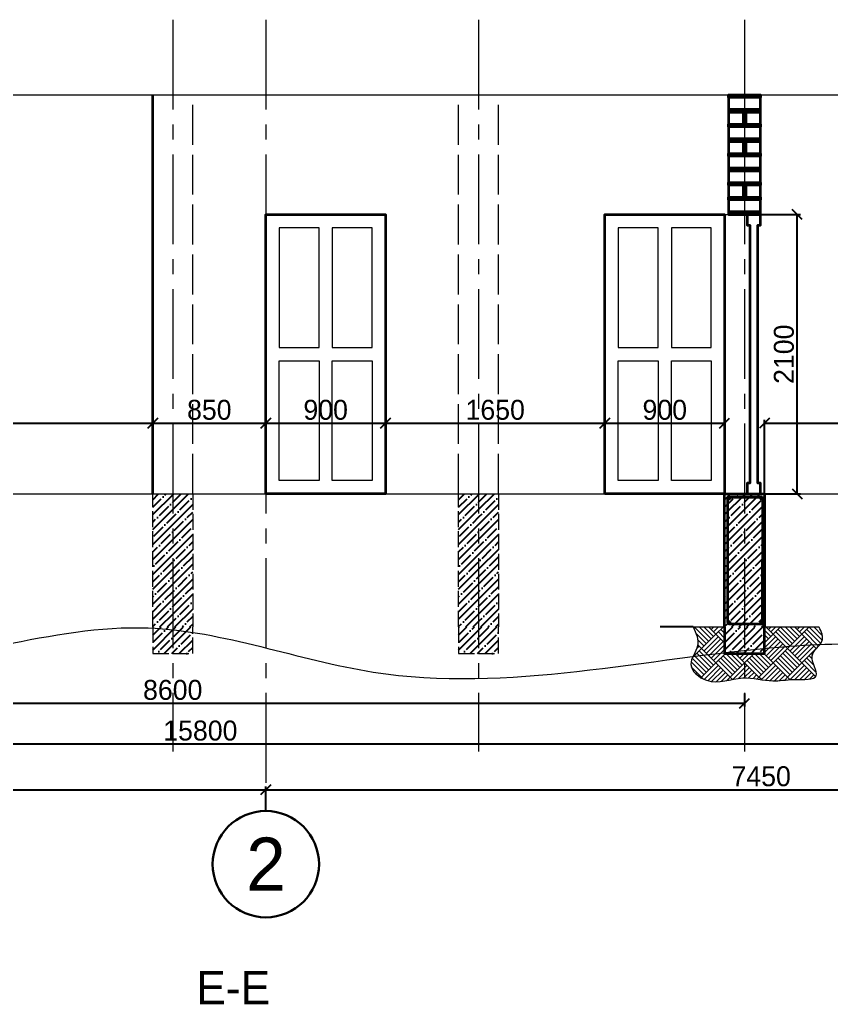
# Model space of a CAD drawing. Header units: millimetres. Extents: x -34189 to 187811, y -74450 to -44144.
# Drawn here: x 111330 to 117433, y -55671 to -48268 of the extents above; entities that cross this region are included whole.
import ezdxf
from ezdxf.enums import TextEntityAlignment as Align

# ---------------------------------------------------------------- set-up
doc = ezdxf.new("R2010")
doc.units = ezdxf.units.MM
doc.linetypes.add('ACAD_ISO02W100', pattern=[15, 12, -3])
doc.linetypes.add('CENTER2', pattern=[1.125, 0.75, -0.125, 0.125, -0.125])
doc.layers.add('ahsap', color=222, linetype='Continuous', lineweight=13)
doc.layers.add('AKS', color=252, linetype='CENTER2')
doc.dimstyles.new('ISO-25', dxfattribs={"dimtxt": 100, "dimasz": 2.5, "dimexe": 1.25, "dimexo": 0.625, "dimtad": 1, "dimdec": 0, "dimtxsty": 'Standard', "dimcen": 2.5, "dimadec": 0, "dimazin": 0, "dimtfac": 1, "dimtdec": 0, "dimtmove": 0, "dimatfit": 3, "dimfxl": 0, "dimarcsym": 0})
pattern_1 = [(45, (-151877.82, -59475.04), (-56.1266, 56.1266), []), (45, (-151821.696, -59475.04), (-56.1266, 56.1266), [99.21875, -19.84375, 0, -19.84375])]
pattern_2 = [(45, (-147577.82, -59475.04), (-56.1266, 56.1266), []), (45, (-147521.696, -59475.04), (-56.1266, 56.1266), [99.21875, -19.84375, 0, -19.84375])]
pattern_3 = [(45, (-149577.82, -59475.04), (-56.1266, 56.1266), []), (45, (-149521.696, -59475.04), (-56.1266, 56.1266), [99.21875, -19.84375, 0, -19.84375])]

# ---------------------------------------------------------------- blocks, each defined once
blk = doc.blocks.new('_Oblique')
at = {"color": 0, "linetype": 'ByBlock', "lineweight": -2}
blk.add_line((-0.5, -0.5), (0.5, 0.5), dxfattribs=at)
blk = doc.blocks.new('*D334')
at = {"layer": 'ahsap', "color": 0, "lineweight": -2}
for p, q in [((104831, -54212.6), (104831, -54032.4)), ((113181, -54212.6), (113181, -54032.4)), ((104831, -54057.4), (113181, -54057.4))]:
    blk.add_line(p, q, dxfattribs=at)
at = {"layer": 'DEFPOINTS', "color": 0}
for p in [(113181, -54057.4), (104831, -54217.6), (113181, -54217.6)]:
    blk.add_point(p, dxfattribs=at)
at = {"layer": 'ahsap', "color": 0, "lineweight": -2, "xscale": 75, "yscale": 75, "zscale": 75, "rotation": 180}
blk.add_blockref('_Oblique', (104831, -54057.4), dxfattribs=at)
at = {"layer": 'ahsap', "color": 0, "lineweight": -2, "xscale": 75, "yscale": 75, "zscale": 75}
blk.add_blockref('_Oblique', (113181, -54057.4), dxfattribs=at)
at = {"layer": 'ahsap', "color": 0, "insert": (109006, -53957.4), "char_height": 150, "attachment_point": 5}
blk.add_mtext('8350', dxfattribs=at)
blk = doc.blocks.new('*D335')
at = {"layer": 'ahsap', "color": 0, "lineweight": -2}
for p, q in [((120631, -53776.4), (120631, -54082.4)), ((113181, -54207.6), (113181, -54032.4)), ((113181, -54057.4), (120631, -54057.4))]:
    blk.add_line(p, q, dxfattribs=at)
at = {"layer": 'DEFPOINTS', "color": 0}
for p in [(120631, -53771.4), (120631, -54057.4), (113181, -54212.6)]:
    blk.add_point(p, dxfattribs=at)
at = {"layer": 'ahsap', "color": 0, "lineweight": -2, "xscale": 75, "yscale": 75, "zscale": 75, "rotation": 180}
blk.add_blockref('_Oblique', (113181, -54057.4), dxfattribs=at)
at = {"layer": 'ahsap', "color": 0, "lineweight": -2, "xscale": 75, "yscale": 75, "zscale": 75}
blk.add_blockref('_Oblique', (120631, -54057.4), dxfattribs=at)
at = {"layer": 'ahsap', "color": 0, "insert": (116906, -53957.4), "char_height": 150, "attachment_point": 5}
blk.add_mtext('7450', dxfattribs=at)
blk = doc.blocks.new('*D337')
at = {"layer": 'ahsap', "color": 0, "lineweight": -2}
for p, q in [((116906, -49733.2), (117202.4, -49733.2)), ((117177.4, -51833.2), (117177.4, -49733.2)), ((116906, -51833.2), (117202.4, -51833.2))]:
    blk.add_line(p, q, dxfattribs=at)
at = {"layer": 'DEFPOINTS', "color": 0}
for p in [(116901, -49733.2), (117177.4, -49733.2), (116901, -51833.2)]:
    blk.add_point(p, dxfattribs=at)
at = {"layer": 'ahsap', "color": 0, "lineweight": -2, "xscale": 75, "yscale": 75, "zscale": 75}
for p, rotation in [((117177.4, -49733.2), 90), ((117177.4, -51833.2), 270)]:
    blk.add_blockref('_Oblique', p, dxfattribs=dict(at, rotation=rotation))
at = {"layer": 'ahsap', "color": 0, "insert": (117077.4, -50783.2), "char_height": 150, "attachment_point": 5, "rotation": 90}
blk.add_mtext('2100', dxfattribs=at)
blk = doc.blocks.new('*D340')
at = {"layer": 'ahsap', "color": 0, "lineweight": -2}
for p, q in [((108181, -53334.4), (108181, -53433.1)), ((116781, -53334.4), (116781, -53433.1)), ((108181, -53408.1), (116781, -53408.1))]:
    blk.add_line(p, q, dxfattribs=at)
at = {"layer": 'DEFPOINTS', "color": 0}
for p in [(108181, -53329.4), (116781, -53329.4), (116781, -53408.1)]:
    blk.add_point(p, dxfattribs=at)
at = {"layer": 'ahsap', "color": 0, "lineweight": -2, "xscale": 75, "yscale": 75, "zscale": 75, "rotation": 180}
blk.add_blockref('_Oblique', (108181, -53408.1), dxfattribs=at)
at = {"layer": 'ahsap', "color": 0, "lineweight": -2, "xscale": 75, "yscale": 75, "zscale": 75}
blk.add_blockref('_Oblique', (116781, -53408.1), dxfattribs=at)
at = {"layer": 'ahsap', "color": 0, "insert": (112481, -53308.1), "char_height": 150, "attachment_point": 5}
blk.add_mtext('8600', dxfattribs=at)
blk = doc.blocks.new('*D343')
at = {"layer": 'ahsap', "color": 0, "lineweight": -2}
for p, q in [((108331, -51828.2), (108331, -51277)), ((108331, -51302), (112331, -51302)), ((112331, -51828.2), (112331, -51277))]:
    blk.add_line(p, q, dxfattribs=at)
at = {"layer": 'DEFPOINTS', "color": 0}
for p in [(112331, -51302), (108331, -51833.2), (112331, -51833.2)]:
    blk.add_point(p, dxfattribs=at)
at = {"layer": 'ahsap', "color": 0, "lineweight": -2, "xscale": 75, "yscale": 75, "zscale": 75, "rotation": 180}
blk.add_blockref('_Oblique', (108331, -51302), dxfattribs=at)
at = {"layer": 'ahsap', "color": 0, "lineweight": -2, "xscale": 75, "yscale": 75, "zscale": 75}
blk.add_blockref('_Oblique', (112331, -51302), dxfattribs=at)
at = {"layer": 'ahsap', "color": 0, "insert": (110331, -51202), "char_height": 150, "attachment_point": 5}
blk.add_mtext('4000', dxfattribs=at)
blk = doc.blocks.new('*D344')
at = {"layer": 'ahsap', "color": 0, "lineweight": -2}
for p, q in [((112331, -51818.2), (112331, -51277)), ((112331, -51302), (113181, -51302)), ((113181, -51828.2), (113181, -51277))]:
    blk.add_line(p, q, dxfattribs=at)
at = {"layer": 'DEFPOINTS', "color": 0}
for p in [(113181, -51302), (112331, -51823.2), (113181, -51833.2)]:
    blk.add_point(p, dxfattribs=at)
at = {"layer": 'ahsap', "color": 0, "lineweight": -2, "xscale": 75, "yscale": 75, "zscale": 75, "rotation": 180}
blk.add_blockref('_Oblique', (112331, -51302), dxfattribs=at)
at = {"layer": 'ahsap', "color": 0, "lineweight": -2, "xscale": 75, "yscale": 75, "zscale": 75}
blk.add_blockref('_Oblique', (113181, -51302), dxfattribs=at)
at = {"layer": 'ahsap', "color": 0, "insert": (112756, -51202), "char_height": 150, "attachment_point": 5}
blk.add_mtext('850', dxfattribs=at)
blk = doc.blocks.new('*D345')
at = {"layer": 'ahsap', "color": 0, "lineweight": -2}
for p, q in [((113181, -51828.2), (113181, -51277)), ((113181, -51302), (114081, -51302)), ((114081, -51828.2), (114081, -51277))]:
    blk.add_line(p, q, dxfattribs=at)
at = {"layer": 'DEFPOINTS', "color": 0}
for p in [(114081, -51302), (113181, -51833.2), (114081, -51833.2)]:
    blk.add_point(p, dxfattribs=at)
at = {"layer": 'ahsap', "color": 0, "lineweight": -2, "xscale": 75, "yscale": 75, "zscale": 75, "rotation": 180}
blk.add_blockref('_Oblique', (113181, -51302), dxfattribs=at)
at = {"layer": 'ahsap', "color": 0, "lineweight": -2, "xscale": 75, "yscale": 75, "zscale": 75}
blk.add_blockref('_Oblique', (114081, -51302), dxfattribs=at)
at = {"layer": 'ahsap', "color": 0, "insert": (113631, -51202), "char_height": 150, "attachment_point": 5}
blk.add_mtext('900', dxfattribs=at)
blk = doc.blocks.new('*D346')
at = {"layer": 'ahsap', "color": 0, "lineweight": -2}
for p, q in [((114081, -51823.2), (114081, -51277)), ((114081, -51302), (115731, -51302)), ((115731, -51823.2), (115731, -51277))]:
    blk.add_line(p, q, dxfattribs=at)
at = {"layer": 'DEFPOINTS', "color": 0}
for p in [(115731, -51302), (114081, -51828.2), (115731, -51828.2)]:
    blk.add_point(p, dxfattribs=at)
at = {"layer": 'ahsap', "color": 0, "lineweight": -2, "xscale": 75, "yscale": 75, "zscale": 75, "rotation": 180}
blk.add_blockref('_Oblique', (114081, -51302), dxfattribs=at)
at = {"layer": 'ahsap', "color": 0, "lineweight": -2, "xscale": 75, "yscale": 75, "zscale": 75}
blk.add_blockref('_Oblique', (115731, -51302), dxfattribs=at)
at = {"layer": 'ahsap', "color": 0, "insert": (114906, -51202), "char_height": 150, "attachment_point": 5}
blk.add_mtext('1650', dxfattribs=at)
blk = doc.blocks.new('*D347')
at = {"layer": 'ahsap', "color": 0, "lineweight": -2}
for p, q in [((115731, -51818.2), (115731, -51277)), ((115731, -51302), (116631, -51302)), ((116631, -51828.2), (116631, -51277))]:
    blk.add_line(p, q, dxfattribs=at)
at = {"layer": 'DEFPOINTS', "color": 0}
for p in [(116631, -51302), (115731, -51823.2), (116631, -51833.2)]:
    blk.add_point(p, dxfattribs=at)
at = {"layer": 'ahsap', "color": 0, "lineweight": -2, "xscale": 40, "yscale": 40, "zscale": 40, "rotation": 180}
blk.add_blockref('_Oblique', (115731, -51302), dxfattribs=at)
at = {"layer": 'ahsap', "color": 0, "lineweight": -2, "xscale": 40, "yscale": 40, "zscale": 40}
blk.add_blockref('_Oblique', (116631, -51302), dxfattribs=at)
at = {"layer": 'ahsap', "color": 0, "insert": (116181, -51202), "char_height": 150, "attachment_point": 5}
blk.add_mtext('900', dxfattribs=at)
blk = doc.blocks.new('*D348')
at = {"layer": 'ahsap', "color": 0, "lineweight": -2}
for p, q in [((115731, -51828.2), (115731, -51277)), ((115731, -51302), (116631, -51302)), ((116631, -51828.2), (116631, -51277))]:
    blk.add_line(p, q, dxfattribs=at)
at = {"layer": 'DEFPOINTS', "color": 0}
for p in [(116631, -51302), (115731, -51833.2), (116631, -51833.2)]:
    blk.add_point(p, dxfattribs=at)
at = {"layer": 'ahsap', "color": 0, "lineweight": -2, "xscale": 75, "yscale": 75, "zscale": 75, "rotation": 180}
blk.add_blockref('_Oblique', (115731, -51302), dxfattribs=at)
at = {"layer": 'ahsap', "color": 0, "lineweight": -2, "xscale": 75, "yscale": 75, "zscale": 75}
blk.add_blockref('_Oblique', (116631, -51302), dxfattribs=at)
at = {"layer": 'ahsap', "color": 0, "insert": (116181, -51202), "char_height": 150, "attachment_point": 5}
blk.add_mtext('900', dxfattribs=at)
blk = doc.blocks.new('*D349')
at = {"layer": 'ahsap', "color": 0, "lineweight": -2}
for p, q in [((104831, -54212.6), (104831, -53688.9)), ((104831, -53713.9), (120631, -53713.9)), ((120631, -53761.4), (120631, -53688.9))]:
    blk.add_line(p, q, dxfattribs=at)
at = {"layer": 'DEFPOINTS', "color": 0}
for p in [(120631, -53713.9), (120631, -53766.4), (104831, -54217.6)]:
    blk.add_point(p, dxfattribs=at)
at = {"layer": 'ahsap', "color": 0, "lineweight": -2, "xscale": 75, "yscale": 75, "zscale": 75, "rotation": 180}
blk.add_blockref('_Oblique', (104831, -53713.9), dxfattribs=at)
at = {"layer": 'ahsap', "color": 0, "lineweight": -2, "xscale": 75, "yscale": 75, "zscale": 75}
blk.add_blockref('_Oblique', (120631, -53713.9), dxfattribs=at)
at = {"layer": 'ahsap', "color": 0, "insert": (112688.7, -53613.9), "char_height": 150, "attachment_point": 5}
blk.add_mtext('15800', dxfattribs=at)
blk = doc.blocks.new('*D350')
at = {"layer": 'ahsap', "color": 0, "lineweight": -2}
for p, q in [((116931, -51828.2), (116931, -51277)), ((116931, -51302), (118931, -51302)), ((118931, -51828.2), (118931, -51277))]:
    blk.add_line(p, q, dxfattribs=at)
at = {"layer": 'DEFPOINTS', "color": 0}
for p in [(118931, -51302), (116931, -51833.2), (118931, -51833.2)]:
    blk.add_point(p, dxfattribs=at)
at = {"layer": 'ahsap', "color": 0, "lineweight": -2, "xscale": 75, "yscale": 75, "zscale": 75, "rotation": 180}
blk.add_blockref('_Oblique', (116931, -51302), dxfattribs=at)
at = {"layer": 'ahsap', "color": 0, "lineweight": -2, "xscale": 75, "yscale": 75, "zscale": 75}
blk.add_blockref('_Oblique', (118931, -51302), dxfattribs=at)
at = {"layer": 'ahsap', "color": 0, "insert": (117931, -51202), "char_height": 150, "attachment_point": 5}
blk.add_mtext('2000', dxfattribs=at)

msp = doc.modelspace()

# ---------------------------------------------------------------- hatches: boundary and pattern name
h = msp.add_hatch()
h.set_pattern_fill('ANSI35', color=256, scale=12.5)
h.set_pattern_definition(pattern_1)
h.paths.add_polyline_path([(112331, -52833.2), (112486, -52833.2), (112486, -51833.2), (112331, -51833.2)])
h = msp.add_hatch()
h.set_pattern_fill('ANSI35', color=256, scale=12.5)
h.set_pattern_definition(pattern_1)
h.paths.add_polyline_path([(112631, -51833.2), (112486, -51833.2), (112486, -52833.2), (112531, -52833.2), (112631, -52833.2)])
h = msp.add_hatch()
h.set_pattern_fill('ANSI35', color=256, scale=12.5)
h.set_pattern_definition(pattern_3)
h.paths.add_polyline_path([(114631, -52833.2), (114786, -52833.2), (114786, -51833.2), (114631, -51833.2)])
h = msp.add_hatch()
h.set_pattern_fill('ANSI35', color=256, scale=12.5)
h.set_pattern_definition(pattern_3)
h.paths.add_polyline_path([(114931, -51833.2), (114786, -51833.2), (114786, -52833.2), (114831, -52833.2), (114931, -52833.2)])
h = msp.add_hatch()
h.set_pattern_fill('ANSI35', color=256, scale=12.5)
h.set_pattern_definition(pattern_2)
h.paths.add_polyline_path([(116631, -52833.2), (116786, -52833.2), (116786, -51833.2), (116631, -51833.2)])
h = msp.add_hatch()
h.set_pattern_fill('ANSI35', color=256, scale=12.5)
h.set_pattern_definition(pattern_2)
h.paths.add_polyline_path([(116931, -51833.2), (116786, -51833.2), (116786, -52833.2), (116831, -52833.2), (116931, -52833.2)])
h = msp.add_hatch()
h.set_pattern_fill('ANSI35', color=256, scale=12.5)
h.set_pattern_definition([(45, (75949.75, -28210.73), (-56.1266, 56.1266), []), (45, (76005.88, -28210.73), (-56.1266, 56.1266), [99.21875, -19.84375, 0, -19.84375])])
h.paths.add_polyline_path([(112631, -52833.2), (112486, -52833.2), (112486, -53033.2), (112631, -53033.2)])
h.paths.add_polyline_path([(112486, -52833.2), (112331, -52833.2), (112331, -53033.2), (112486, -53033.2)])
h.paths.add_polyline_path([(112392.4, -52923.9), (112569.5, -52923.9), (112569.5, -52830.1), (112392.4, -52830.1)], flags=9)
h = msp.add_hatch()
h.set_pattern_fill('ANSI35', color=256, scale=12.5)
h.set_pattern_definition([(45, (78249.75, -28210.73), (-56.1266, 56.1266), []), (45, (78305.88, -28210.73), (-56.1266, 56.1266), [99.21875, -19.84375, 0, -19.84375])])
h.paths.add_polyline_path([(114931, -52833.2), (114786, -52833.2), (114786, -53033.2), (114931, -53033.2)])
h.paths.add_polyline_path([(114786, -52833.2), (114631, -52833.2), (114631, -53033.2), (114786, -53033.2)])
h.paths.add_polyline_path([(114692.4, -52923.9), (114869.5, -52923.9), (114869.5, -52830.1), (114692.4, -52830.1)], flags=9)
h = msp.add_hatch()
h.set_pattern_fill('ANSI35', color=256, scale=12.5)
h.set_pattern_definition([(45, (80249.75, -28210.73), (-56.1266, 56.1266), []), (45, (80305.88, -28210.73), (-56.1266, 56.1266), [99.21875, -19.84375, 0, -19.84375])])
h.paths.add_polyline_path([(116931, -52833.2), (116786, -52833.2), (116786, -53033.2), (116931, -53033.2)])
h.paths.add_polyline_path([(116786, -52833.2), (116631, -52833.2), (116631, -53033.2), (116786, -53033.2)])
h.paths.add_polyline_path([(116692.4, -52923.9), (116869.5, -52923.9), (116869.5, -52830.1), (116692.4, -52830.1)], flags=9)
at = {"layer": 'ahsap'}
h = msp.add_hatch(dxfattribs=at)
h.set_pattern_fill('AR-PARQ1', color=0, scale=0.5, angle=45)
h.set_pattern_definition([(135, (80249.75, -28210.73), (-215.52615, 1e-14), [152.4, -152.4]), (135, (80267.71, -28192.77), (-215.52615, 1e-14), [152.4, -152.4]), (135, (80285.67, -28174.81), (-215.52615, 1e-14), [152.4, -152.4]), (135, (80303.63, -28156.85), (-215.52615, 1e-14), [152.4, -152.4]), (135, (80321.59, -28138.89), (-215.52615, 1e-14), [152.4, -152.4]), (135, (80339.55, -28120.93), (-215.52615, 1e-14), [152.4, -152.4]), (135, (80357.51, -28102.97), (-215.52615, 1e-14), [152.4, -152.4]), (45, (80141.99, -28102.97), (215.52615, -1e-14), [152.4, -152.4]), (45, (80124.03, -28085.01), (215.52615, -1e-14), [152.4, -152.4]), (45, (80106.07, -28067.05), (215.52615, -1e-14), [152.4, -152.4]), (45, (80088.1, -28049.09), (215.52615, -1e-14), [152.4, -152.4]), (45, (80070.14, -28031.13), (215.52615, -1e-14), [152.4, -152.4]), (45, (80052.18, -28013.17), (215.52615, -1e-14), [152.4, -152.4]), (45, (80034.22, -27995.2), (215.52615, -1e-14), [152.4, -152.4])])
edge = h.paths.add_edge_path()
edge.add_spline(control_points=[(116395.1, -52833), (116416.6, -52881.1), (116459.9, -52977.6), (116327.8, -53123.5), (116533.8, -53295.2), (116748.9, -53183.8), (116978.5, -53254.6), (117138.2, -53219.7), (117386.6, -53243.4), (117238.4, -53042.2), (117392.3, -52952.1), (117360.3, -52871.1), (117340.6, -52833)], knot_values=[0, 0, 0, 0, 294.170454, 590.859983, 925.48466, 1473.054314, 1924.478425, 2248.877521, 2585.530577, 2890.743979, 3156.547095, 3381.335148, 3381.335148, 3381.335148, 3381.335148], degree=3, periodic=0)
edge.add_line((117340.6, -52833), (116931, -52833))
edge.add_line((116931, -52833), (116931, -53033.2))
edge.add_line((116931, -53033.2), (116631, -53033.2))
edge.add_line((116631, -53033.2), (116631, -52833))
edge.add_line((116631, -52833), (116395.1, -52833))

# ---------------------------------------------------------------- linework, layer by layer
at = {"linetype": 'ACAD_ISO02W100', "lineweight": 20, "ltscale": 25}
for p, q in [((112631, -51833.2), (112631, -48833.2)), ((114631, -51833.2), (114631, -48833.2)), ((114931, -51833.2), (114931, -48833.2))]:
    msp.add_line(p, q, dxfattribs=at)
for p, q in [((116395.1, -52833), (116145.1, -52833)), ((116664.5, -52799.7), (116664.5, -52816.2))]:
    msp.add_line(p, q)
at = {"linetype": 'ACAD_ISO02W100', "lineweight": 20, "ltscale": 10}
for points in [[(112331, -52833), (112331, -51833.2), (112631, -51833.2), (112631, -52833)], [(114631, -52833), (114631, -51833.2), (114931, -51833.2), (114931, -52833)], [(112331, -52833), (112331, -53033.2), (112631, -53033.2), (112631, -52833)], [(114631, -52833), (114631, -53033.2), (114931, -53033.2), (114931, -52833)]]:
    msp.add_lwpolyline(points, dxfattribs=at)
at = {"lineweight": 35}
for points in [[(116631, -52833), (116631, -51833.2), (116931, -51833.2), (116931, -52833)], [(116631, -52833), (116631, -53033.2), (116931, -53033.2), (116931, -52833)]]:
    msp.add_lwpolyline(points, dxfattribs=at)
for points in [[(116651.5, -52799.7), (116651.5, -51866.7)], [(116657.5, -52799.7), (116657.5, -51866.7)], [(116664.5, -51853.7), (116907.5, -51853.7)], [(116664.5, -51859.7), (116907.5, -51859.7)], [(116914.5, -52799.7), (116915, -51873.7)], [(116921, -52800.2), (116920.5, -51866.7)], [(116664.5, -52806.7), (116907.5, -52806.7)], [(116664.5, -52812.7), (116908, -52812.8)]]:
    msp.add_lwpolyline(points)
for centre in [(116664.5, -51866.7), (116907.5, -51866.7), (116664.5, -52799.7), (116907.5, -52799.7)]:
    msp.add_circle(centre, 7, dxfattribs=at)
at = {"lineweight": 30}
msp.add_circle((113181, -54617.6), 400, dxfattribs=at)
for centre, start, end in [((116664.5, -51866.7), 90, 180), ((116907.5, -51866.7), 0, 90), ((116664.5, -52799.7), 180, 270), ((116908, -52799.8), 270, 0)]:
    msp.add_arc(centre, 13, start, end)
at = {"layer": 'ahsap', "color": 0}
for p, q in [((116631, -49733.2), (116931, -49733.2)), ((116631, -49733.2), (116631, -51833.2)), ((112631, -51833.2), (112631, -51823.2)), ((114931, -51833.2), (114931, -51823.2)), ((116631, -51833.2), (116931, -51833.2)), ((116395.1, -52833), (116631, -52833)), ((116931, -52833), (117340.6, -52833))]:
    msp.add_line(p, q, dxfattribs=at)
for points in [[(104831, -48833.2), (120631, -48833.2)], [(113281, -49833.2), (113281, -50733.2), (113581, -50733.2), (113581, -49833.2), (113281, -49833.2)], [(113681, -49833.2), (113681, -50733.2), (113981, -50733.2), (113981, -49833.2), (113681, -49833.2)], [(115831, -49833.2), (115831, -50733.2), (116131, -50733.2), (116131, -49833.2), (115831, -49833.2)], [(116231, -49833.2), (116231, -50733.2), (116531, -50733.2), (116531, -49833.2), (116231, -49833.2)], [(113281, -51733.2), (113281, -50833.2), (113581, -50833.2), (113581, -51733.2), (113281, -51733.2)], [(113681, -51733.2), (113681, -50833.2), (113981, -50833.2), (113981, -51733.2), (113681, -51733.2)], [(115831, -51733.2), (115831, -50833.2), (116131, -50833.2), (116131, -51733.2), (115831, -51733.2)], [(116231, -51733.2), (116231, -50833.2), (116531, -50833.2), (116531, -51733.2), (116231, -51733.2)], [(105031, -51833.2), (120031, -51833.2)]]:
    msp.add_lwpolyline(points, dxfattribs=at)
at = {"layer": 'ahsap', "color": 0, "lineweight": 35}
for points in [[(112331, -51833.2), (112331, -48833.2)], [(113181, -51833.2), (113181, -49733.2), (114081, -49733.2), (114081, -51833.2), (113181, -51833.2)], [(115731, -51833.2), (115731, -49733.2), (116631, -49733.2), (116631, -51833.2), (115731, -51833.2)], [(116901, -49733.2), (116801, -49733.2), (116801, -49813.2), (116821, -49813.2), (116821, -51753.2), (116801, -51753.2), (116801, -51833.2), (116901, -51833.2), (116901, -51753.2), (116881, -51753.2), (116881, -49813.2), (116901, -49813.2), (116901, -49733.2), (116901, -49733.2)]]:
    msp.add_lwpolyline(points, dxfattribs=at)
at = {"layer": 'ahsap', "color": 30, "lineweight": 35}
for points in [[(116901, -48853.2), (116661, -48853.2), (116661, -48833.2), (116901, -48833.2), (116901, -48853.2)], [(116701, -48943.2), (116901, -48943.2), (116901, -48853.2), (116661, -48853.2), (116661, -48943.2), (116701, -48943.2)], [(116841, -48963.2), (116901, -48963.2), (116901, -48943.2), (116661, -48943.2), (116661, -48963.2), (116841, -48963.2)], [(116701, -49053.2), (116901, -49053.2), (116901, -48963.2), (116661, -48963.2), (116661, -49053.2), (116701, -49053.2)], [(116771, -48963.2), (116771, -49053.2)], [(116791, -48963.2), (116791, -49053.2)], [(116901, -49073.2), (116661, -49073.2), (116661, -49053.2), (116901, -49053.2), (116901, -49073.2)], [(116701, -49163.2), (116901, -49163.2), (116901, -49073.2), (116661, -49073.2), (116661, -49163.2), (116701, -49163.2)], [(116841, -49183.2), (116901, -49183.2), (116901, -49163.2), (116661, -49163.2), (116661, -49183.2), (116841, -49183.2)], [(116701, -49273.2), (116901, -49273.2), (116901, -49183.2), (116661, -49183.2), (116661, -49273.2), (116701, -49273.2)], [(116771, -49183.2), (116771, -49273.2)], [(116791, -49183.2), (116791, -49273.2)], [(116901, -49293.2), (116661, -49293.2), (116661, -49273.2), (116901, -49273.2), (116901, -49293.2)], [(116701, -49383.2), (116901, -49383.2), (116901, -49293.2), (116661, -49293.2), (116661, -49383.2), (116701, -49383.2)], [(116841, -49403.2), (116901, -49403.2), (116901, -49383.2), (116661, -49383.2), (116661, -49403.2), (116841, -49403.2)], [(116701, -49493.2), (116901, -49493.2), (116901, -49403.2), (116661, -49403.2), (116661, -49493.2), (116701, -49493.2)], [(116901, -49513.2), (116661, -49513.2), (116661, -49493.2), (116901, -49493.2), (116901, -49513.2)], [(116701, -49603.2), (116901, -49603.2), (116901, -49513.2), (116661, -49513.2), (116661, -49603.2), (116701, -49603.2)], [(116771, -49513.2), (116771, -49603.2)], [(116791, -49513.2), (116791, -49603.2)], [(116901, -49623.2), (116661, -49623.2), (116661, -49603.2), (116901, -49603.2), (116901, -49623.2)], [(116701, -49713.2), (116901, -49713.2), (116901, -49623.2), (116661, -49623.2), (116661, -49713.2), (116701, -49713.2)], [(116841, -49733.2), (116901, -49733.2), (116901, -49713.2), (116661, -49713.2), (116661, -49733.2), (116841, -49733.2)]]:
    msp.add_lwpolyline(points, dxfattribs=at)
at = {"layer": 'ahsap', "color": 0}
msp.add_spline([(105303.3, -53308.6), (106383.9, -53144.2), (107113.8, -53159.1), (108356.4, -52980.3), (110100.9, -53123.1), (112297, -52840.9), (113989.1, -53173.1), (117068.3, -52982.9), (118737.9, -53090.2), (119760.3, -53292.5), (119782.6, -53290.9)], degree=3, dxfattribs=at)
msp.add_open_spline([(116395.1, -52833), (116416.6, -52881.1), (116459.9, -52977.6), (116327.8, -53123.5), (116533.8, -53295.2), (116748.9, -53183.8), (116978.5, -53254.6), (117138.2, -53219.7), (117386.6, -53243.4), (117238.4, -53042.2), (117392.3, -52952.1), (117360.3, -52871.1), (117340.6, -52833)], degree=3, knots=[0, 0, 0, 0, 294.170454, 590.859983, 925.48466, 1473.054314, 1924.478425, 2248.877521, 2585.530577, 2890.743979, 3156.547095, 3381.335148, 3381.335148, 3381.335148, 3381.335148], dxfattribs=at)
at = {"layer": 'AKS', "lineweight": 5, "ltscale": 900}
for p, q in [((112481, -48267.8), (112481, -53771.4)), ((113181, -48267.8), (113181, -54217.6)), ((114781, -48267.8), (114781, -53771.4)), ((116781, -48267.8), (116781, -53771.4))]:
    msp.add_line(p, q, dxfattribs=at)

# ---------------------------------------------------------------- texts
at = {"insert": (113033.6, -54417.6), "char_height": 400, "attachment_point": 1}
msp.add_mtext_dynamic_manual_height_columns('2', width=211.974, gutter_width=12.5, heights=[0], dxfattribs=at)
at = {"layer": 'AKS', "color": 1}
msp.add_text('Е-Е', height=250, dxfattribs=at).set_placement((112936, -55546.2), align=Align.MIDDLE)

# ---------------------------------------------------------------- dimensions: what is measured, and where the dimension line sits
at = {"layer": 'ahsap', "color": 0}
dim = msp.add_linear_dim(base=(117177.4, -49733.2), p1=(116901, -51833.2), p2=(116901, -49733.2), angle=90, dimstyle='ISO-25', override={"dimtxt": 150, "dimasz": 75, "dimexe": 25, "dimexo": 5, "dimgap": 25, "dimblk1": 'Oblique', "dimblk2": 'Oblique', "dimsah": 1, "dimfxl": 25}, dxfattribs=at)
dim.commit()
dim.dimension.update_dxf_attribs({"geometry": '*D337', "text_midpoint": (117077.4, -50783.2)})
for base, p1, p2, override, picture, middle in [((112331, -51302), (108331, -51833.2), (112331, -51833.2), {"dimtxt": 150, "dimasz": 75, "dimexe": 25, "dimexo": 5, "dimgap": 25, "dimblk1": 'Oblique', "dimblk2": 'Oblique', "dimsah": 1, "dimfxl": 25}, '*D343', (110331, -51202)), ((113181, -51302), (112331, -51823.2), (113181, -51833.2), {"dimtxt": 150, "dimasz": 75, "dimexe": 25, "dimexo": 5, "dimgap": 25, "dimblk1": 'Oblique', "dimblk2": 'Oblique', "dimsah": 1, "dimfxl": 25}, '*D344', (112756, -51202)), ((114081, -51302), (113181, -51833.2), (114081, -51833.2), {"dimtxt": 150, "dimasz": 75, "dimexe": 25, "dimexo": 5, "dimgap": 25, "dimblk1": 'Oblique', "dimblk2": 'Oblique', "dimsah": 1, "dimfxl": 25}, '*D345', (113631, -51202)), ((115731, -51302), (114081, -51828.2), (115731, -51828.2), {"dimtxt": 150, "dimasz": 75, "dimexe": 25, "dimexo": 5, "dimgap": 25, "dimblk1": 'Oblique', "dimblk2": 'Oblique', "dimsah": 1, "dimfxl": 25}, '*D346', (114906, -51202)), ((116631, -51302), (115731, -51833.2), (116631, -51833.2), {"dimtxt": 150, "dimasz": 75, "dimexe": 25, "dimexo": 5, "dimgap": 25, "dimblk1": 'Oblique', "dimblk2": 'Oblique', "dimsah": 1, "dimfxl": 25}, '*D348', (116181, -51202)), ((116631, -51302), (115731, -51823.2), (116631, -51833.2), {"dimtxt": 150, "dimasz": 40, "dimexe": 25, "dimexo": 5, "dimgap": 25, "dimblk1": 'Oblique', "dimblk2": 'Oblique', "dimsah": 1, "dimfxl": 25}, '*D347', (116181, -51202)), ((118931, -51302), (116931, -51833.2), (118931, -51833.2), {"dimtxt": 150, "dimasz": 75, "dimexe": 25, "dimexo": 5, "dimgap": 25, "dimblk1": 'Oblique', "dimblk2": 'Oblique', "dimsah": 1, "dimfxl": 25}, '*D350', (117931, -51202)), ((116781, -53408.1), (108181, -53329.4), (116781, -53329.4), {"dimtxt": 150, "dimasz": 75, "dimexe": 25, "dimexo": 5, "dimgap": 25, "dimblk1": 'Oblique', "dimblk2": 'Oblique', "dimsah": 1, "dimfxl": 25}, '*D340', (112481, -53308.1)), ((120631, -54057.4), (113181, -54212.6), (120631, -53771.4), {"dimtxt": 150, "dimasz": 75, "dimexe": 25, "dimexo": 5, "dimgap": 25, "dimblk1": 'Oblique', "dimblk2": 'Oblique', "dimsah": 1, "dimfxl": 25}, '*D335', (116906, -53957.4)), ((113181, -54057.4), (104831, -54217.6), (113181, -54217.6), {"dimtxt": 150, "dimasz": 75, "dimexe": 25, "dimexo": 5, "dimgap": 25, "dimblk1": 'Oblique', "dimblk2": 'Oblique', "dimsah": 1, "dimfxl": 25}, '*D334', (109006, -53957.4))]:
    dim = msp.add_linear_dim(base=base, p1=p1, p2=p2, dimstyle='ISO-25', override=override, dxfattribs=at)
    dim.commit()
    dim.dimension.update_dxf_attribs({"geometry": picture, "text_midpoint": middle})
dim = msp.add_linear_dim(base=(120631, -53713.9), p1=(104831, -54217.6), p2=(120631, -53766.4), dimstyle='ISO-25', override={"dimtxt": 150, "dimasz": 75, "dimexe": 25, "dimexo": 5, "dimgap": 25, "dimblk1": 'Oblique', "dimblk2": 'Oblique', "dimsah": 1, "dimfxl": 25}, dxfattribs=at)
dim.commit()
dim.dimension.update_dxf_attribs({"geometry": '*D349', "text_midpoint": (112688.7, -53713.9), "dimtype": 160})

doc.saveas('drawing.dxf')
